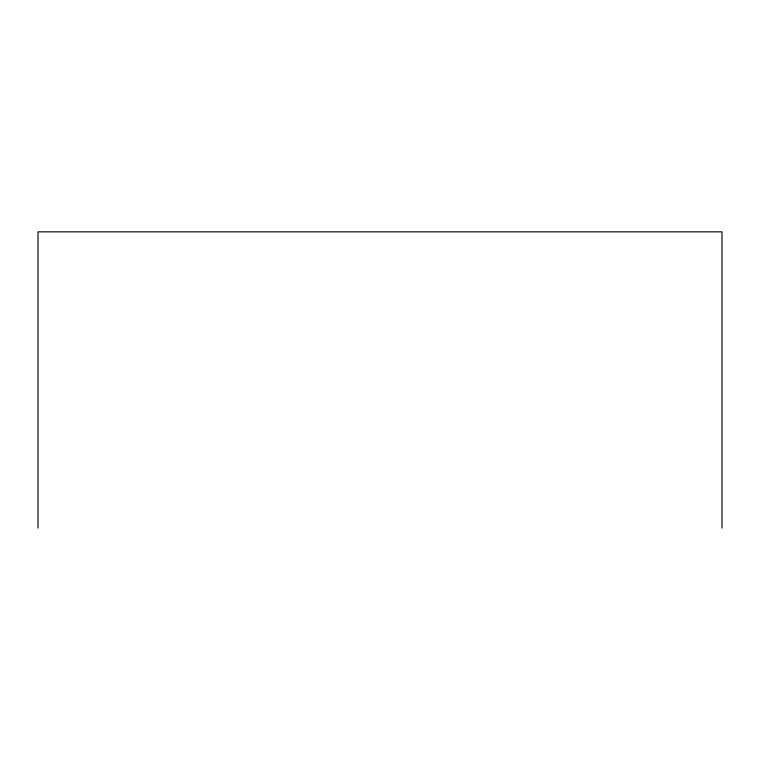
<?xml version="1.0" encoding="UTF-8"?>
<svg xmlns="http://www.w3.org/2000/svg" width="760" height="760" viewBox="0 0 760 760"><rect width="100%" height="100%" fill="white"/><g stroke="black" fill="none" stroke-linecap="round" stroke-linejoin="round"><path stroke-width="1.14" d="M722 528.153L722 231.847L38 231.847L38 528.153"/></g></svg>
